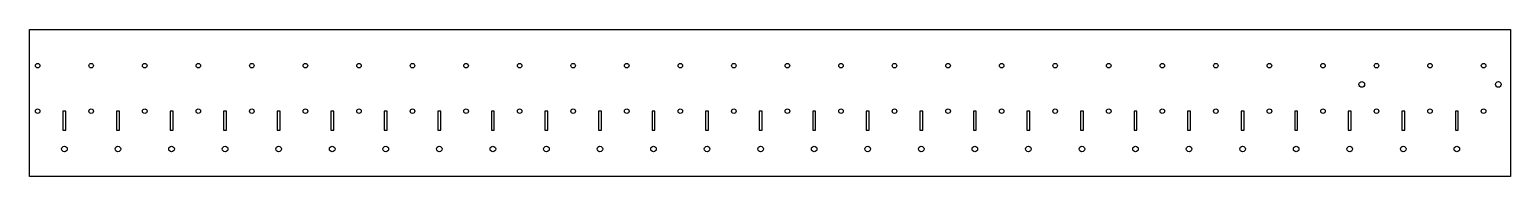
# Model space of a CAD drawing. Extents: x -1380 to 1385, y -139 to 134.
import ezdxf

# ---------------------------------------------------------------- set-up
doc = ezdxf.new("R2010")
doc.units = 0

msp = doc.modelspace()

# ---------------------------------------------------------------- linework, layer by layer
at = {"layer": 'TAGLIO', "color": 0}
for p, q in [((-1380, 134.480252), (1385, 134.480252)), ((-1380, -139.480252), (-1380, 134.480252)), ((1385, 134.480252), (1385, -139.480252)), ((-1312.25, -17.794106), (-1317.75, -17.794106)), ((-1317.75, -17.794106), (-1317.75, -53.379556)), ((-1312.25, -35.586831), (-1312.25, -17.794106)), ((-1212.25, -17.794106), (-1217.75, -17.794106)), ((-1217.75, -17.794106), (-1217.75, -53.379556)), ((-1212.25, -35.586831), (-1212.25, -17.794106)), ((-1112.25, -17.794106), (-1117.75, -17.794106)), ((-1117.75, -17.794106), (-1117.75, -53.379556)), ((-1112.25, -35.586831), (-1112.25, -17.794106)), ((-1012.25, -17.794106), (-1017.75, -17.794106)), ((-1017.75, -17.794106), (-1017.75, -53.379556)), ((-1012.25, -35.586831), (-1012.25, -17.794106)), ((-912.25, -17.794106), (-917.75, -17.794106)), ((-917.75, -17.794106), (-917.75, -53.379556)), ((-912.25, -35.586831), (-912.25, -17.794106)), ((-812.25, -17.794106), (-817.75, -17.794106)), ((-817.75, -17.794106), (-817.75, -53.379556)), ((-812.25, -35.586831), (-812.25, -17.794106)), ((-712.25, -17.794106), (-717.75, -17.794106)), ((-717.75, -17.794106), (-717.75, -53.379556)), ((-712.25, -35.586831), (-712.25, -17.794106)), ((-612.25, -17.794106), (-617.75, -17.794106)), ((-617.75, -17.794106), (-617.75, -53.379556)), ((-612.25, -35.586831), (-612.25, -17.794106)), ((-512.25, -17.794106), (-517.75, -17.794106)), ((-517.75, -17.794106), (-517.75, -53.379556)), ((-512.25, -35.586831), (-512.25, -17.794106)), ((-412.25, -17.794106), (-417.75, -17.794106)), ((-417.75, -17.794106), (-417.75, -53.379556)), ((-412.25, -35.586831), (-412.25, -17.794106)), ((-312.25, -17.794106), (-317.75, -17.794106)), ((-317.75, -17.794106), (-317.75, -53.379556)), ((-312.25, -35.586831), (-312.25, -17.794106)), ((-212.25, -17.794106), (-217.75, -17.794106)), ((-217.75, -17.794106), (-217.75, -53.379556)), ((-212.25, -35.586831), (-212.25, -17.794106)), ((-112.25, -17.794106), (-117.75, -17.794106)), ((-117.75, -17.794106), (-117.75, -53.379556)), ((-112.25, -35.586831), (-112.25, -17.794106)), ((-12.25, -17.794106), (-17.75, -17.794106)), ((-17.75, -17.794106), (-17.75, -53.379556)), ((-12.25, -35.586831), (-12.25, -17.794106)), ((87.75, -17.794106), (82.25, -17.794106)), ((82.25, -17.794106), (82.25, -53.379556)), ((87.75, -35.586831), (87.75, -17.794106)), ((187.75, -17.794106), (182.25, -17.794106)), ((182.25, -17.794106), (182.25, -53.379556)), ((187.75, -35.586831), (187.75, -17.794106)), ((287.75, -17.794106), (282.25, -17.794106)), ((282.25, -17.794106), (282.25, -53.379556)), ((287.75, -35.586831), (287.75, -17.794106)), ((387.75, -17.794106), (382.25, -17.794106)), ((382.25, -17.794106), (382.25, -53.379556)), ((387.75, -35.586831), (387.75, -17.794106)), ((487.75, -17.794106), (482.25, -17.794106)), ((482.25, -17.794106), (482.25, -53.379556)), ((487.75, -35.586831), (487.75, -17.794106)), ((587.75, -17.794106), (582.25, -17.794106)), ((582.25, -17.794106), (582.25, -53.379556)), ((587.75, -35.586831), (587.75, -17.794106)), ((687.75, -17.794106), (682.25, -17.794106)), ((682.25, -17.794106), (682.25, -53.379556)), ((687.75, -35.586831), (687.75, -17.794106)), ((787.75, -17.794106), (782.25, -17.794106)), ((782.25, -17.794106), (782.25, -53.379556)), ((787.75, -35.586831), (787.75, -17.794106)), ((887.75, -17.794106), (882.25, -17.794106)), ((882.25, -17.794106), (882.25, -53.379556)), ((887.75, -35.586831), (887.75, -17.794106)), ((987.75, -17.794106), (982.25, -17.794106)), ((982.25, -17.794106), (982.25, -53.379556)), ((987.75, -35.586831), (987.75, -17.794106)), ((1087.75, -17.794106), (1082.25, -17.794106)), ((1082.25, -17.794106), (1082.25, -53.379556)), ((1087.75, -35.586831), (1087.75, -17.794106)), ((1187.75, -17.794106), (1182.25, -17.794106)), ((1182.25, -17.794106), (1182.25, -53.379556)), ((1187.75, -35.586831), (1187.75, -17.794106)), ((1287.75, -17.794106), (1282.25, -17.794106)), ((1282.25, -17.794106), (1282.25, -53.379556)), ((1287.75, -35.586831), (1287.75, -17.794106)), ((-1317.75, -53.379556), (-1312.25, -53.379556)), ((-1312.25, -53.379556), (-1312.25, -35.586831)), ((-1217.75, -53.379556), (-1212.25, -53.379556)), ((-1212.25, -53.379556), (-1212.25, -35.586831)), ((-1117.75, -53.379556), (-1112.25, -53.379556)), ((-1112.25, -53.379556), (-1112.25, -35.586831)), ((-1017.75, -53.379556), (-1012.25, -53.379556)), ((-1012.25, -53.379556), (-1012.25, -35.586831)), ((-917.75, -53.379556), (-912.25, -53.379556)), ((-912.25, -53.379556), (-912.25, -35.586831)), ((-817.75, -53.379556), (-812.25, -53.379556)), ((-812.25, -53.379556), (-812.25, -35.586831)), ((-717.75, -53.379556), (-712.25, -53.379556)), ((-712.25, -53.379556), (-712.25, -35.586831)), ((-617.75, -53.379556), (-612.25, -53.379556)), ((-612.25, -53.379556), (-612.25, -35.586831)), ((-517.75, -53.379556), (-512.25, -53.379556)), ((-512.25, -53.379556), (-512.25, -35.586831)), ((-417.75, -53.379556), (-412.25, -53.379556)), ((-412.25, -53.379556), (-412.25, -35.586831)), ((-317.75, -53.379556), (-312.25, -53.379556)), ((-312.25, -53.379556), (-312.25, -35.586831)), ((-217.75, -53.379556), (-212.25, -53.379556)), ((-212.25, -53.379556), (-212.25, -35.586831)), ((-117.75, -53.379556), (-112.25, -53.379556)), ((-112.25, -53.379556), (-112.25, -35.586831)), ((-17.75, -53.379556), (-12.25, -53.379556)), ((-12.25, -53.379556), (-12.25, -35.586831)), ((82.25, -53.379556), (87.75, -53.379556)), ((87.75, -53.379556), (87.75, -35.586831)), ((182.25, -53.379556), (187.75, -53.379556)), ((187.75, -53.379556), (187.75, -35.586831)), ((282.25, -53.379556), (287.75, -53.379556)), ((287.75, -53.379556), (287.75, -35.586831)), ((382.25, -53.379556), (387.75, -53.379556)), ((387.75, -53.379556), (387.75, -35.586831)), ((482.25, -53.379556), (487.75, -53.379556)), ((487.75, -53.379556), (487.75, -35.586831)), ((582.25, -53.379556), (587.75, -53.379556)), ((587.75, -53.379556), (587.75, -35.586831)), ((682.25, -53.379556), (687.75, -53.379556)), ((687.75, -53.379556), (687.75, -35.586831)), ((782.25, -53.379556), (787.75, -53.379556)), ((787.75, -53.379556), (787.75, -35.586831)), ((882.25, -53.379556), (887.75, -53.379556)), ((887.75, -53.379556), (887.75, -35.586831)), ((982.25, -53.379556), (987.75, -53.379556)), ((987.75, -53.379556), (987.75, -35.586831)), ((1082.25, -53.379556), (1087.75, -53.379556)), ((1087.75, -53.379556), (1087.75, -35.586831)), ((1182.25, -53.379556), (1187.75, -53.379556)), ((1187.75, -53.379556), (1187.75, -35.586831)), ((1282.25, -53.379556), (1287.75, -53.379556)), ((1287.75, -53.379556), (1287.75, -35.586831)), ((1385, -139.480252), (-1380, -139.480252))]:
    msp.add_line(p, q, dxfattribs=at)
for centre, radius in [((-1365, 67.205894), 4.25), ((-1265, 67.205894), 4.25), ((-1165, 67.205894), 4.25), ((-1065, 67.205894), 4.25), ((-965, 67.205894), 4.25), ((-865, 67.205894), 4.25), ((-765, 67.205894), 4.25), ((-665, 67.205894), 4.25), ((-565, 67.205894), 4.25), ((-465, 67.205894), 4.25), ((-365, 67.205894), 4.25), ((-265, 67.205894), 4.25), ((-165, 67.205894), 4.25), ((-65, 67.205894), 4.25), ((35, 67.205894), 4.25), ((135, 67.205894), 4.25), ((235, 67.205894), 4.25), ((335, 67.205894), 4.25), ((435, 67.205894), 4.25), ((535, 67.205894), 4.25), ((635, 67.205894), 4.25), ((735, 67.205894), 4.25), ((835, 67.205894), 4.25), ((935, 67.205894), 4.25), ((1035, 67.205894), 4.25), ((1135, 67.205894), 4.25), ((1235, 67.205894), 4.25), ((1335, 67.205894), 4.25), ((1107.5, 32.204024), 5.25), ((1362.5, 32.204024), 5.25), ((-1365, -17.794106), 4.25), ((-1265, -17.794106), 4.25), ((-1165, -17.794106), 4.25), ((-1065, -17.794106), 4.25), ((-965, -17.794106), 4.25), ((-865, -17.794106), 4.25), ((-765, -17.794106), 4.25), ((-665, -17.794106), 4.25), ((-565, -17.794106), 4.25), ((-465, -17.794106), 4.25), ((-365, -17.794106), 4.25), ((-265, -17.794106), 4.25), ((-165, -17.794106), 4.25), ((-65, -17.794106), 4.25), ((35, -17.794106), 4.25), ((135, -17.794106), 4.25), ((235, -17.794106), 4.25), ((335, -17.794106), 4.25), ((435, -17.794106), 4.25), ((535, -17.794106), 4.25), ((635, -17.794106), 4.25), ((735, -17.794106), 4.25), ((835, -17.794106), 4.25), ((935, -17.794106), 4.25), ((1035, -17.794106), 4.25), ((1135, -17.794106), 4.25), ((1235, -17.794106), 4.25), ((1335, -17.794106), 4.25), ((-1315, -88.361046), 5.25), ((-1215, -88.361046), 5.25), ((-1115, -88.361046), 5.25), ((-1015, -88.361046), 5.25), ((-915, -88.361046), 5.25), ((-815, -88.361046), 5.25), ((-715, -88.361046), 5.25), ((-615, -88.361046), 5.25), ((-515, -88.361046), 5.25), ((-415, -88.361046), 5.25), ((-315, -88.361046), 5.25), ((-215, -88.361046), 5.25), ((-115, -88.361046), 5.25), ((-15, -88.361046), 5.25), ((85, -88.361046), 5.25), ((185, -88.361046), 5.25), ((285, -88.361046), 5.25), ((385, -88.361046), 5.25), ((485, -88.361046), 5.25), ((585, -88.361046), 5.25), ((685, -88.361046), 5.25), ((785, -88.361046), 5.25), ((885, -88.361046), 5.25), ((985, -88.361046), 5.25), ((1085, -88.361046), 5.25), ((1185, -88.361046), 5.25), ((1285, -88.361046), 5.25)]:
    msp.add_circle(centre, radius, dxfattribs=at)

doc.saveas('drawing.dxf')
